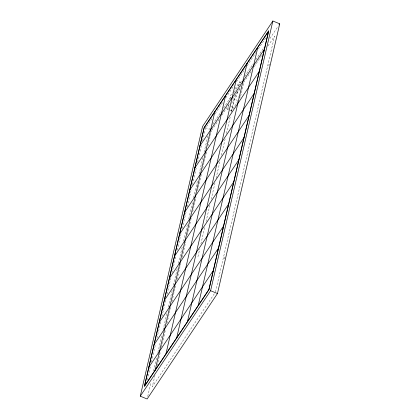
<?xml version="1.0" encoding="UTF-8"?>
<svg xmlns="http://www.w3.org/2000/svg" width="420" height="420" viewBox="0 0 420 420"><rect width="100%" height="100%" fill="white"/><g stroke="black" fill="none" stroke-linecap="round" stroke-linejoin="round"><path stroke-width="0.32" stroke-dasharray="2.1 1.58" d="M147.336 379.796L150.428 366.392M151.463 361.925L155.589 344.054M156.912 338.31L160.892 321.08M161.921 316.612L165.753 300.022M167.081 294.278L170.909 277.683M171.943 273.215L175.922 255.985M177.245 250.241L181.225 233.011M182.254 228.543L186.233 211.312M187.262 206.845L191.242 189.614M192.423 184.511L196.544 166.64M197.578 162.172L201.411 145.583M202.587 140.474L205.385 128.352L212.646 117.464M147.725 396.443L150.969 382.384M153.626 370.876L156.87 356.816M157.904 352.343L162.036 334.446M163.07 329.973L167.202 312.076M168.383 306.968L172.368 289.711M173.397 285.233L177.382 267.976M178.416 263.503L182.401 246.246M183.582 241.133L187.561 223.876M188.743 218.762L192.434 202.787M193.615 197.673L197.747 179.776M199.075 174.027L202.907 157.411M204.089 152.297L208.073 135.041M154.959 375.244L152.308 386.731L215.108 292.546M157.169 365.668L160.414 351.629M161.443 347.161L165.569 329.291M166.892 323.547L170.872 306.317M171.906 301.849L175.586 285.894M177.061 279.515L180.889 262.92M182.217 257.177L185.756 241.862M187.373 234.843L191.205 218.248M192.68 211.869L196.066 197.19M197.542 190.806L201.369 174.216M202.697 168.472L206.53 151.877M207.853 146.134L211.391 130.82M237.92 101.283L231.436 111.006L227.493 109.384L228.632 104.438M229.777 99.493L230.774 95.167L232.549 92.5M231.436 111.006L234.717 96.789L240.403 88.263M197.941 256.757L199.705 249.097M200.886 243.994L204.866 226.763M206.041 221.655L209.874 205.065M211.197 199.322L215.03 182.726M216.064 178.259L220.185 160.393M221.366 155.284L225.346 138.054M226.375 133.586L230.354 116.356M231.383 111.888L234.328 99.125L237.715 100.517M231.478 103.404L236.371 96.064L237.515 91.119M238.655 86.173L239.652 81.848L240.781 82.309M243.6 83.47L240.314 97.687L236.371 96.064M215.471 292L274.554 36.094L267.656 46.436M224.936 257.009L224.264 258.683L224.695 257.975M269.33 64.722L268.879 65.499L269.288 63.961M215.187 113.652L223.172 101.677M225.713 97.865L234.066 85.344M236.607 81.533L245.317 68.465M247.133 65.746L255.843 52.679M258.384 48.867L266.007 37.432M235.037 88.772L239.652 81.848M210.126 128.2L209.402 129.286L205.401 127.643M212.667 124.394L221.004 111.888M223.54 108.082L231.515 96.122M234.05 92.321L242.387 79.816M244.566 76.555L252.903 64.05M255.801 59.698L264.138 47.198M269.939 38.498L278.276 25.993M211.754 130.273L219.377 118.839M221.917 115.033L229.903 103.052M232.444 99.241L241.154 86.179M243.695 82.367L251.317 70.933M254.226 66.581L262.574 54.059M227.493 109.384L228.748 107.494M230.822 106.544L233.636 107.704"/><path stroke-width="0.63" d="M140.275 396.181L202.54 126.467L272.869 21L279.725 23.819L217.46 293.533L147.131 399L140.275 396.181L210.599 290.714L272.869 21M155.153 370.251L214.841 111.72M165.926 354.007L225.582 95.608M176.673 337.895L236.323 79.501M187.415 321.783L247.07 63.389M198.156 305.676L257.812 47.282M208.898 289.564L268.553 31.169M268.622 31.064L204.172 127.722L144.412 386.363L209.008 289.49L268.727 30.818L204.131 127.691L144.517 386.117L208.966 289.459M279.001 24.906L279.725 23.819M199.994 145.814L264.374 49.261M194.896 167.911L259.276 71.358M189.793 190.003L254.173 93.45M184.69 212.1L249.071 115.547M179.592 234.197L243.973 137.645M174.489 256.289L238.87 159.737M169.386 278.387L233.767 181.834M164.288 300.479L228.669 203.926M159.185 322.576L223.566 226.023M154.088 344.668L218.463 248.12M148.885 367.206L213.26 270.653M210.599 290.714L217.46 293.533"/></g></svg>
